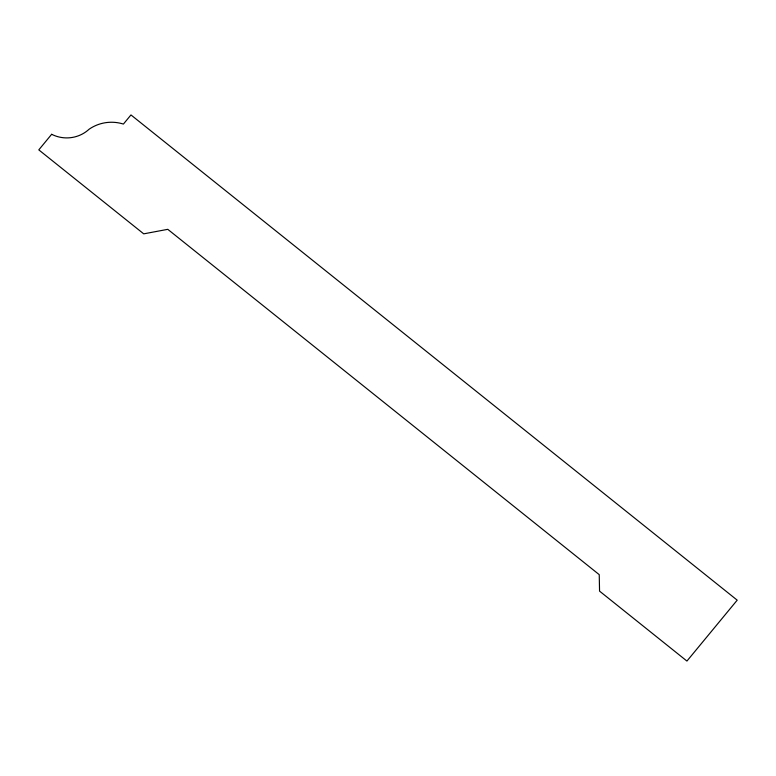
<?xml version="1.0" encoding="UTF-8"?>
<svg xmlns="http://www.w3.org/2000/svg" width="776" height="776" viewBox="0 0 776 776"><rect width="100%" height="100%" fill="white"/><g stroke="black" fill="none" stroke-linecap="round" stroke-linejoin="round"><path stroke-width="1.16" d="M51.652 134.296L38.8 149.875L143.725 233.848L167.781 229.327L599.237 574.657L599.557 591.128L686.935 661.065L737.2 600.158L130.96 114.935L123.413 124.073A39.042 38.363 9.8 0 0 89.114 129.223A32.864 32.291 9.8 0 1 51.652 134.296"/></g></svg>
